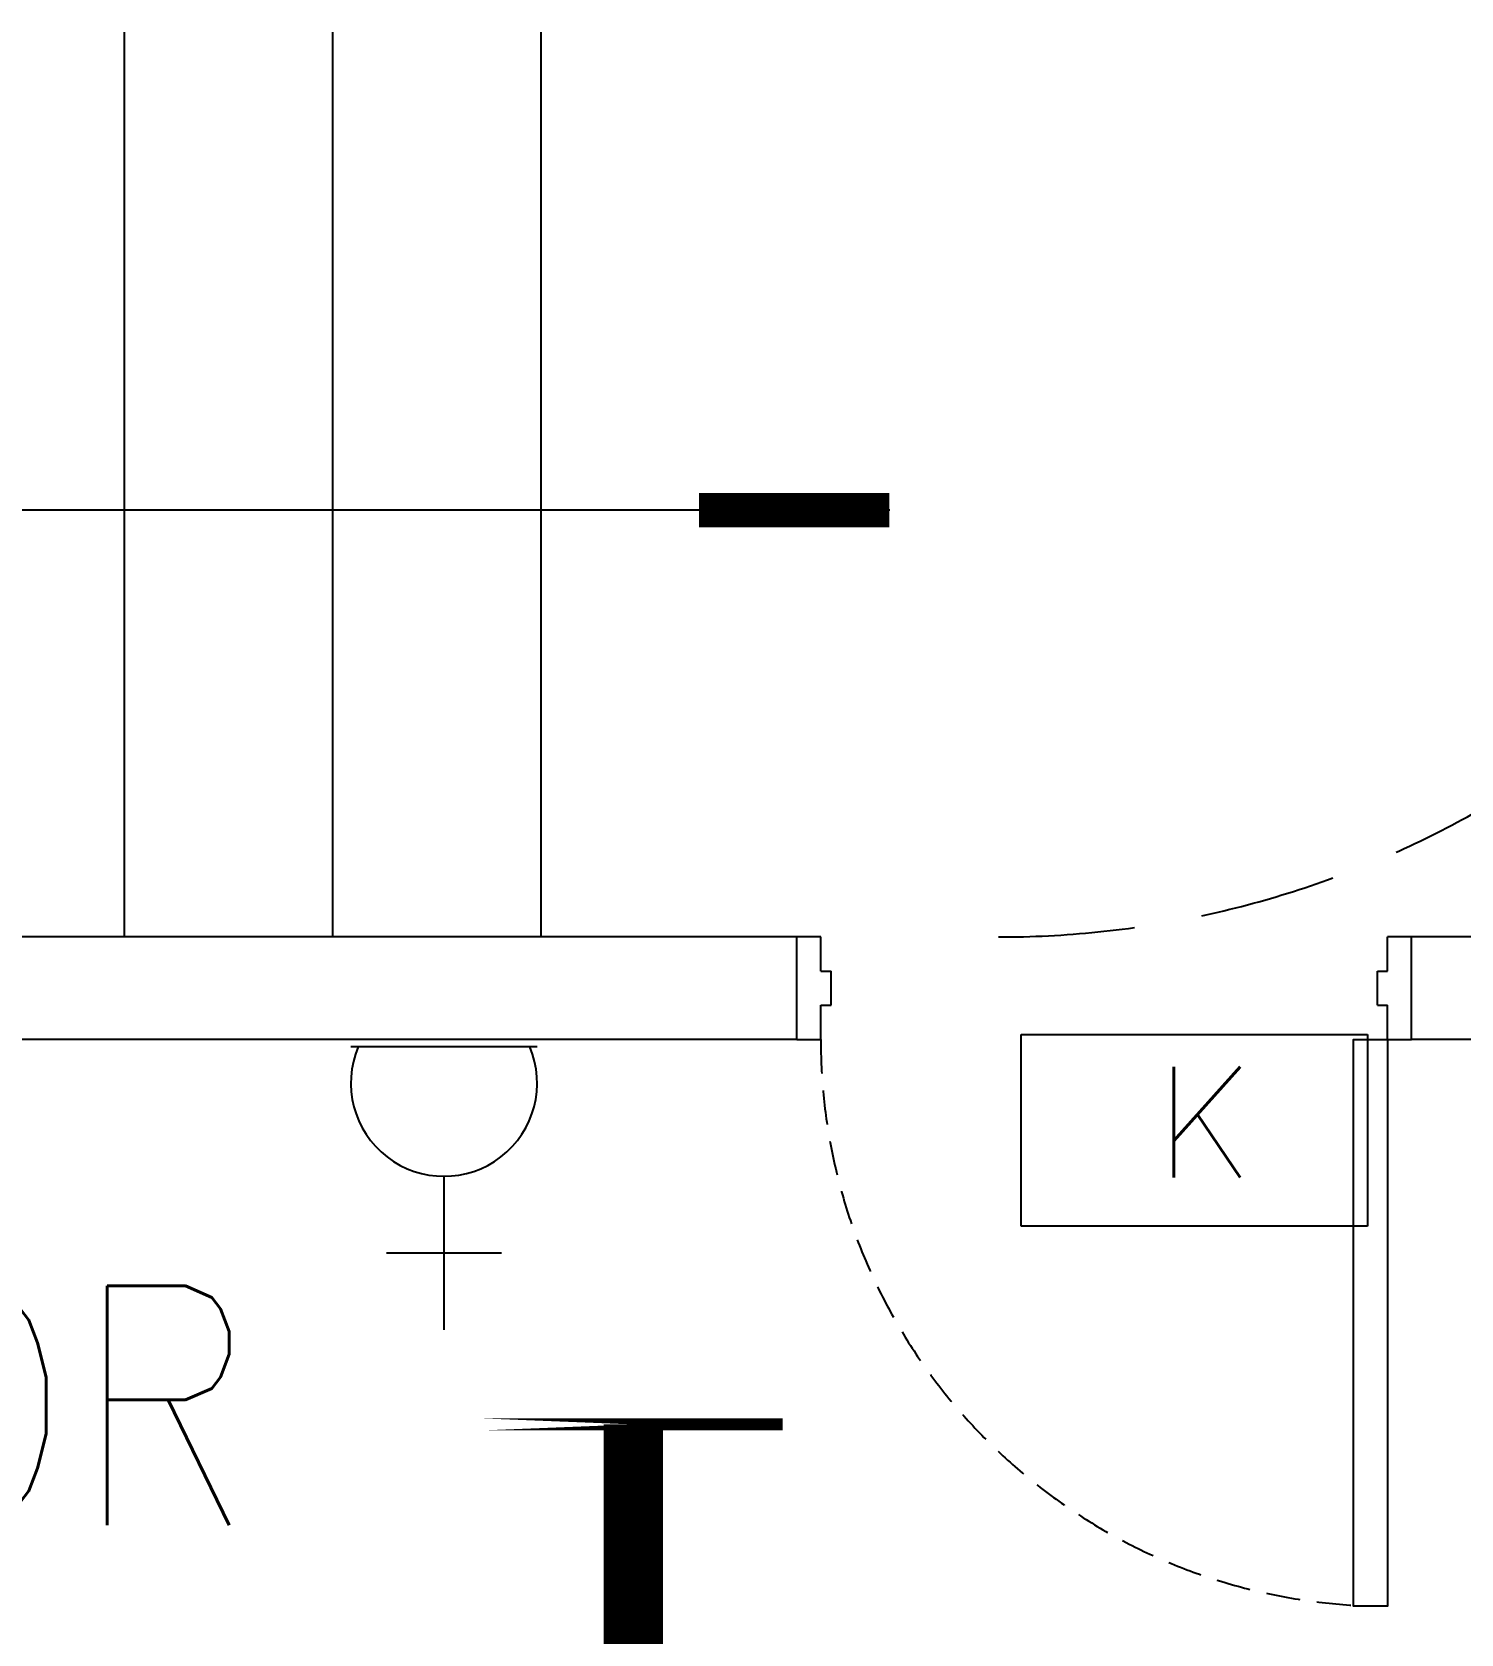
# Model space of a CAD drawing. Header units: inches. Extents: x 16928 to 514628, y -1471 to 241387.
# Drawn here: x 305017 to 307110, y 29285 to 31631 of the extents above; entities that cross this region are included whole.
import ezdxf
from ezdxf.enums import TextEntityAlignment as Align

# ---------------------------------------------------------------- set-up
doc = ezdxf.new("R2010")
doc.units = ezdxf.units.IN
doc.header["$MEASUREMENT"] = 0
doc.linetypes.add('DASHED', pattern=[0.75, 0.5, -0.25])
doc.linetypes.add('HIDDEN', pattern=[0.375, 0.25, -0.125])
doc.layers.add('BOMBA', color=22, linetype='Continuous', lineweight=25)
doc.layers.add('t3', color=8, linetype='Continuous', lineweight=25)
for name, color, linetype in [('DOOR', 2, 'Continuous'), ('ELECT', 6, 'Continuous'), ('FITTING', 8, 'Continuous'), ('stair', 8, 'Continuous'), ('WALL', 1, 'Continuous')]:
    doc.layers.add(name, color=color, linetype=linetype)
doc.styles.add('LAILA', font='romans.shx', dxfattribs={"width": 0.85})
doc.styles.add('SIMPLEX', font='simplex.shx', dxfattribs={"width": 0.8})

# ---------------------------------------------------------------- blocks, each defined once
blk = doc.blocks.new('Dp900')
at = {"layer": 'DOOR', "color": 4}
for p, q in [((35, 150), (0, 150)), ((35, 150), (35, 100)), ((900, 150), (865, 150)), ((865, 150), (865, 100)), ((50, 100), (35, 100)), ((50, 100), (50, 50)), ((850, 100), (850, 50)), ((865, 100), (850, 100)), ((50, 50), (35, 50)), ((35, 50), (35, 0)), ((865, 50), (850, 50)), ((865, 50), (865, 0)), ((0, 0), (35, 0)), ((865, 0), (900, 0))]:
    blk.add_line(p, q, dxfattribs=at)
at = {"layer": 'DOOR', "color": 1}
for p, q in [((0, 150), (0, 0)), ((0, 150), (0, 0)), ((900, 150), (900, 0)), ((900, 150), (900, 0))]:
    blk.add_line(p, q, dxfattribs=at)
at = {"layer": 'DOOR'}
blk.add_lwpolyline([(35, 150), (35, 980), (85, 980), (85, 150)], close=True, dxfattribs=at)
at = {"layer": 'DOOR', "color": 9, "linetype": 'DASHED', "ltscale": 100}
blk.add_arc((35, 150), 830, 360, 86.5464, dxfattribs=at)

msp = doc.modelspace()

# ---------------------------------------------------------------- linework, layer by layer
at = {"layer": 'BOMBA', "color": 3, "linetype": 'ByBlock', "ltscale": 10}
for p, q in [((306466, 30162.7), (306972.9, 30162.7)), ((306466, 29882), (306466, 30162.7)), ((306972.9, 30162.7), (306972.9, 29882)), ((306972.9, 29882), (306466, 29882))]:
    msp.add_line(p, q, dxfattribs=at)
at = {"layer": 'ELECT', "color": 6}
for p, q in [((305757.1, 30144.9), (305484.3, 30144.9)), ((305620.7, 29955.1), (305620.7, 29730.1)), ((305705.1, 29842.6), (305536.3, 29842.6))]:
    msp.add_line(p, q, dxfattribs=at)
msp.add_arc((305620.7, 30091.5), 136.4, 156.9763, 23.0237, dxfattribs=at)
at = {"layer": 'FITTING', "color": 3, "const_width": 86.8}
msp.add_lwpolyline([(305897.9, 28550.5), (305897.9, 29591.8)], dxfattribs=at)
at = {"layer": 'FITTING', "color": 3, "const_width": 17.4}
msp.add_lwpolyline([(305679.2, 29591.8), (306116.6, 29591.8)], close=True, dxfattribs=at)
at = {"layer": 'stair'}
for p, q in [((305152.5, 31630.5), (305152.5, 30305.5)), ((305457.5, 31630.5), (305457.5, 30305.5)), ((305762.5, 31630.5), (305762.5, 30305.5)), ((306273.6, 30930.5), (303932.5, 30930.5))]:
    msp.add_line(p, q, dxfattribs=at)
at = {"layer": 'stair', "const_width": 50}
msp.add_lwpolyline([(306273.1, 30930.5), (305994.3, 30930.5)], dxfattribs=at)
at = {"layer": 'stair', "linetype": 'HIDDEN', "ltscale": 800}
msp.add_arc((306432.5, 31730.5), 1425, 270, 90, dxfattribs=at)
at = {"layer": 'WALL'}
for p, q in [((306137.5, 30305.5), (301367.5, 30305.5)), ((306137.5, 30305.5), (301367.5, 30305.5)), ((306137.5, 30155.5), (306137.5, 30305.5)), ((306137.5, 30155.5), (306137.5, 30305.5)), ((306137.5, 30155.5), (306137.5, 30305.5)), ((309017.5, 30305.5), (307037.5, 30305.5)), ((307037.5, 30155.5), (307037.5, 30305.5)), ((307037.5, 30155.5), (307037.5, 30305.5)), ((306137.5, 30155.5), (301367.5, 30155.5)), ((306137.5, 30155.5), (301367.5, 30155.5)), ((306137.5, 30155.5), (301367.5, 30155.5)), ((309017.5, 30155.5), (307037.5, 30155.5))]:
    msp.add_line(p, q, dxfattribs=at)

# ---------------------------------------------------------------- block references
at = {"layer": 'DOOR', "rotation": 180}
msp.add_blockref('Dp900', (307037.5, 30305.5), dxfattribs=at)

# ---------------------------------------------------------------- texts
at = {"layer": 'BOMBA', "color": 3, "linetype": 'ByBlock', "ltscale": 10, "style": 'SIMPLEX'}
msp.add_text('K', height=162.1, dxfattribs=at).set_placement((306661.6, 29953.2))
at = {"layer": 't3', "style": 'LAILA', "width": 0.85}
msp.add_text('BILIK SETOR', height=350, dxfattribs=at).set_placement((302934.6, 29794.5), align=Align.TOP_LEFT)

doc.saveas('drawing.dxf')
